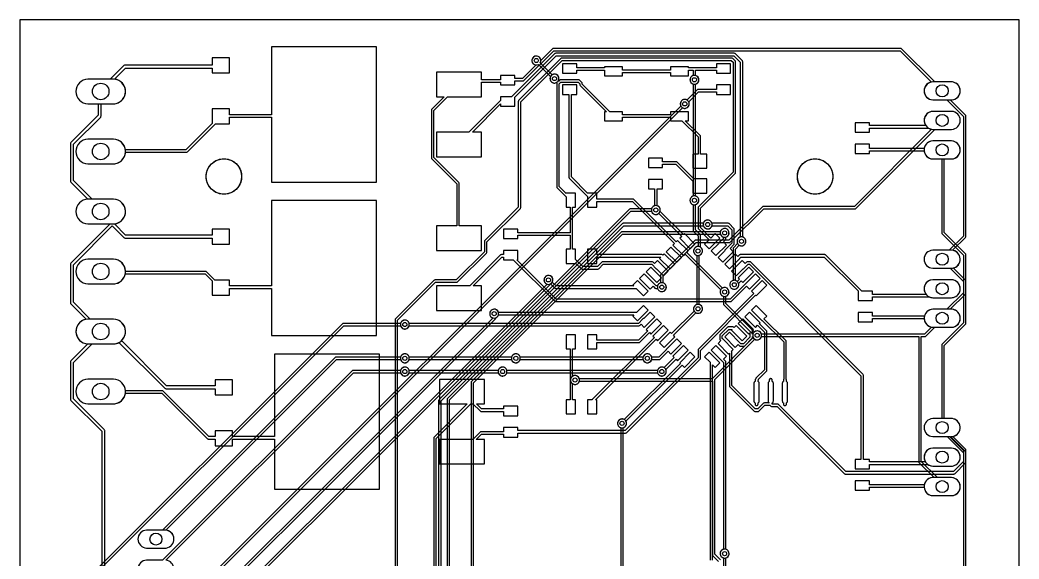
# Model space of a CAD drawing. Header units: millimetres. Extents: x 0 to 84.5, y 0 to 96.5.
# Drawn here: x 0 to 84.5, y 50.9 to 96.5 of the extents above; entities that cross this region are included whole.
import ezdxf

# ---------------------------------------------------------------- set-up
doc = ezdxf.new("R2010")
doc.units = ezdxf.units.MM

msp = doc.modelspace()

# ---------------------------------------------------------------- linework, layer by layer
at = {"layer": '16_copper'}
for points in [[(45.282, 91.167, 1), (45.134, 91.911), (45.086, 91.898, 0.046581), (45.022, 91.868), (44.007, 92.884, 0.96289), (43.362, 93.28), (43.337, 93.237, 0.737719), (43.863, 92.74), (44.879, 91.725), (44.868, 91.706), (44.849, 91.661), (44.836, 91.613), (44.83, 91.564), (44.83, 91.514), (44.836, 91.465), (44.849, 91.417), (44.868, 91.371), (44.893, 91.328), (44.923, 91.289), (44.958, 91.254), (44.998, 91.224), (45.041, 91.199), (45.086, 91.18), (45.134, 91.167), (45.183, 91.161), (45.233, 91.161)], [(8.015, 89.41, 0.91633), (7.923, 91.498), (5.737, 91.498, 0.957291), (5.737, 89.402), (7.923, 89.402)], [(57.12, 80.86, 0.789522), (57.148, 81.596), (57.148, 91.072, 0.962887), (56.972, 91.809), (56.924, 91.796, 0.737718), (56.944, 91.072), (56.944, 81.596), (56.924, 81.591), (56.878, 81.572), (56.835, 81.547), (56.796, 81.517), (56.761, 81.482), (56.731, 81.442), (56.706, 81.399), (56.687, 81.354), (56.674, 81.306), (56.668, 81.257), (56.668, 81.207), (56.674, 81.158), (56.687, 81.11), (56.706, 81.064), (56.731, 81.021), (56.761, 80.982), (56.796, 80.947), (56.835, 80.917), (56.878, 80.892), (56.924, 80.873), (56.972, 80.86), (57.021, 80.854), (57.071, 80.854)], [(12.374, 44.185, 0.734579), (12.601, 45.623), (56.044, 89.066, 0.96289), (56.44, 89.711), (56.397, 89.736, 0.737719), (55.9, 89.21), (12.383, 45.693, 0.027555), (12.299, 45.702), (10.701, 45.702, 0.95208), (10.701, 44.178), (12.299, 44.178)], [(54.365, 73.512, 0.789522), (54.392, 74.249), (54.392, 74.863), (57.19, 77.66), (60.005, 77.66, 0.198912), (60.077, 77.69), (62.905, 80.518), (70.619, 80.518, 0.198912), (70.69, 80.548), (77.381, 87.238), (78.799, 87.238, 0.95208), (78.799, 88.762), (77.201, 88.762, 0.893587), (77.105, 87.25), (70.577, 80.721), (62.863, 80.721, 0.198912), (62.791, 80.691), (59.963, 77.864), (57.148, 77.864, 0.198912), (57.076, 77.834), (54.219, 74.977, 0.198912), (54.189, 74.905), (54.189, 74.249), (54.169, 74.243), (54.123, 74.224), (54.08, 74.199), (54.041, 74.169), (54.006, 74.134), (53.975, 74.095), (53.951, 74.052), (53.932, 74.006), (53.919, 73.958), (53.912, 73.909), (53.912, 73.859), (53.919, 73.81), (53.932, 73.762), (53.951, 73.717), (53.975, 73.674), (54.006, 73.634), (54.041, 73.599), (54.08, 73.569), (54.123, 73.544), (54.169, 73.525), (54.217, 73.512), (54.266, 73.506), (54.315, 73.506)], [(8.015, 84.33, 0.91633), (7.923, 86.418), (5.737, 86.418, 0.957291), (5.737, 84.322), (7.923, 84.322)], [(78.874, 84.745, 0.906347), (78.799, 86.262), (77.201, 86.262, 0.95208), (77.201, 84.738), (78.799, 84.738)], [(8.015, 79.25, 0.91633), (7.923, 81.338), (5.737, 81.338, 0.957291), (5.737, 79.242), (7.923, 79.242)], [(60.488, 73.717, 0.789522), (60.515, 74.453), (60.515, 77.108), (60.84, 77.433, 0.96289), (61.236, 78.077), (61.194, 78.102, 0.737719), (60.696, 77.576), (60.342, 77.222, 0.198912), (60.312, 77.15), (60.312, 74.453), (60.292, 74.447), (60.246, 74.428), (60.203, 74.403), (60.164, 74.373), (60.129, 74.338), (60.098, 74.299), (60.074, 74.256), (60.055, 74.21), (60.042, 74.162), (60.035, 74.113), (60.035, 74.064), (60.042, 74.014), (60.055, 73.966), (60.074, 73.921), (60.098, 73.878), (60.129, 73.838), (60.164, 73.803), (60.203, 73.773), (60.246, 73.748), (60.292, 73.729), (60.34, 73.717), (60.389, 73.71), (60.438, 73.71)], [(57.426, 71.676, 0.789522), (57.454, 72.412), (57.454, 76.581, 0.962887), (57.278, 77.317), (57.23, 77.305, 0.737718), (57.251, 76.581), (57.251, 72.412), (57.23, 72.406), (57.184, 72.387), (57.142, 72.362), (57.102, 72.332), (57.067, 72.297), (57.037, 72.258), (57.012, 72.215), (56.993, 72.169), (56.98, 72.121), (56.974, 72.072), (56.974, 72.023), (56.98, 71.973), (56.993, 71.925), (57.012, 71.88), (57.037, 71.837), (57.067, 71.797), (57.102, 71.762), (57.142, 71.732), (57.184, 71.707), (57.23, 71.688), (57.278, 71.676), (57.327, 71.669), (57.377, 71.669)], [(8.015, 74.17, 0.91633), (7.923, 76.258), (5.737, 76.258, 0.957291), (5.737, 74.162), (7.923, 74.162)], [(8.265, 15.67, 0.91633), (8.173, 17.758), (6.164, 17.758), (4.286, 19.636), (4.286, 33.532), (44.77, 74.016, 0.307454), (44.8, 74.132), (44.82, 74.138, 1), (44.576, 74.855), (44.53, 74.836, 0.668181), (44.576, 74.138), (44.596, 74.132), (44.596, 74.13), (4.112, 33.646, 0.198912), (4.082, 33.574), (4.082, 19.594, 0.198912), (4.112, 19.522), (5.886, 17.748, 0.912115), (5.987, 15.662), (8.173, 15.662)], [(78.874, 72.995, 0.906347), (78.799, 74.512), (77.201, 74.512, 0.95208), (77.201, 72.988), (78.799, 72.988)], [(8.265, 10.59, 0.91633), (8.173, 12.678), (6.141, 12.678), (3.877, 14.941), (3.877, 34.859), (40.177, 71.159, 0.307454), (40.207, 71.275), (40.227, 71.28, 1), (39.984, 71.998), (39.938, 71.979, 0.668181), (39.984, 71.28), (40.004, 71.275), (40.004, 71.273), (3.704, 34.973, 0.198912), (3.674, 34.901), (3.674, 14.899, 0.198912), (3.704, 14.827), (5.867, 12.665, 0.903666), (5.987, 10.582), (8.173, 10.582)], [(8.265, 5.51, 0.91633), (8.173, 7.598), (6.221, 7.598), (3.469, 10.349), (3.469, 46.697), (27.391, 70.619), (32.19, 70.619, 0.962887), (32.926, 70.795), (32.913, 70.842, 0.737718), (32.19, 70.822), (27.349, 70.822, 0.198912), (27.278, 70.792), (3.296, 46.811, 0.198912), (3.266, 46.739), (3.266, 10.307, 0.198912), (3.296, 10.235), (5.938, 7.593, 0.935083), (5.987, 5.502), (8.173, 5.502)], [(8.015, 69.09, 0.91633), (7.923, 71.178), (5.737, 71.178, 0.957291), (5.737, 69.082), (7.923, 69.082)], [(12.374, 51.805, 0.884681), (12.336, 53.318), (26.779, 67.762), (32.19, 67.762, 0.962887), (32.926, 67.937), (32.913, 67.985, 0.737718), (32.19, 67.965), (26.737, 67.965, 0.198912), (26.665, 67.935), (12.052, 53.322), (10.701, 53.322, 0.95208), (10.701, 51.798), (12.299, 51.798)], [(42.016, 67.492, 0.282818), (42.307, 67.762), (52.702, 67.762, 0.962887), (53.438, 67.937), (53.425, 67.985, 0.737718), (52.702, 67.965), (42.307, 67.965), (42.301, 67.985), (42.282, 68.031), (42.258, 68.074), (42.228, 68.113), (42.192, 68.148), (42.153, 68.178), (42.11, 68.203), (42.064, 68.222), (42.016, 68.235), (41.967, 68.241), (41.918, 68.241), (41.869, 68.235), (41.821, 68.222), (41.775, 68.203), (41.732, 68.178), (41.693, 68.148), (41.658, 68.113), (41.627, 68.074), (41.603, 68.031), (41.584, 67.985), (41.571, 67.937), (41.564, 67.888), (41.564, 67.838), (41.571, 67.789), (41.584, 67.741), (41.603, 67.696), (41.627, 67.653), (41.658, 67.613), (41.693, 67.578), (41.732, 67.548), (41.775, 67.523), (41.821, 67.504), (41.869, 67.492), (41.918, 67.485), (41.967, 67.485)], [(12.374, 49.265, 0.878681), (12.346, 50.777), (28.208, 66.639), (32.19, 66.639, 0.962887), (32.926, 66.815), (32.913, 66.863, 0.737718), (32.19, 66.842), (28.166, 66.842, 0.198912), (28.094, 66.813), (12.063, 50.782), (10.701, 50.782, 0.95208), (10.701, 49.258), (12.299, 49.258)], [(40.894, 66.369, 0.282818), (41.184, 66.639), (53.926, 66.639, 0.962887), (54.662, 66.815), (54.649, 66.863, 0.737718), (53.926, 66.842), (41.184, 66.842), (41.179, 66.863), (41.16, 66.908), (41.135, 66.951), (41.105, 66.991), (41.07, 67.026), (41.031, 67.056), (40.988, 67.081), (40.942, 67.1), (40.894, 67.112), (40.845, 67.119), (40.795, 67.119), (40.746, 67.112), (40.698, 67.1), (40.652, 67.081), (40.609, 67.056), (40.57, 67.026), (40.535, 66.991), (40.505, 66.951), (40.48, 66.908), (40.461, 66.863), (40.448, 66.815), (40.442, 66.765), (40.442, 66.716), (40.448, 66.667), (40.461, 66.619), (40.48, 66.573), (40.505, 66.53), (40.535, 66.491), (40.57, 66.456), (40.609, 66.426), (40.652, 66.401), (40.698, 66.382), (40.746, 66.369), (40.795, 66.362), (40.845, 66.362)], [(8.015, 64.01, 0.91633), (7.923, 66.098), (5.737, 66.098, 0.957291), (5.737, 64.002), (7.923, 64.002)], [(78.874, 58.745, 0.906347), (78.799, 60.262), (77.201, 60.262, 0.95208), (77.201, 58.738), (78.799, 58.738)]]:
    msp.add_lwpolyline(points, format="xyb", close=True, dxfattribs=at)
for points in [[(80.007, 47.249), (80.007, 59.903, 0.198912), (79.977, 59.975), (78.714, 61.238, 0.958575), (78.874, 62.755), (78.799, 62.762), (78.17, 62.762), (78.17, 68.944), (79.977, 70.751, 0.198912), (80.007, 70.823), (80.007, 74.394, 0.198912), (79.977, 74.466), (78.936, 75.508, 0.822914), (78.882, 77.003), (79.977, 78.098, 0.198912), (80.007, 78.17), (80.007, 88.375, 0.198912), (79.977, 88.447), (78.686, 89.738, 0.976272), (78.874, 91.255), (78.799, 91.262), (77.201, 91.262, 0.95208), (77.201, 89.738), (78.399, 89.738), (79.804, 88.333), (79.804, 78.212), (78.603, 77.012), (77.201, 77.012, 0.95208), (77.201, 75.488), (78.668, 75.488), (79.804, 74.352), (79.804, 70.865), (77.996, 69.058, 0.198912), (77.967, 68.986), (77.967, 62.762), (77.201, 62.762, 0.95208), (77.201, 61.238), (78.427, 61.238), (79.804, 59.861), (79.804, 47.291)], [(35.615, 37.511), (35.615, 64.249), (51.679, 80.314), (53.416, 80.314, 0.962887), (54.152, 80.489), (54.139, 80.537, 0.737718), (53.416, 80.517), (51.637, 80.517, 0.198912), (51.565, 80.487), (35.442, 64.363, 0.198912), (35.412, 64.291), (35.412, 37.511)], [(36.329, 35.411), (36.329, 64.351), (51.067, 79.089), (57.804, 79.089, 0.962887), (58.54, 79.265), (58.527, 79.313, 0.737718), (57.804, 79.292), (51.025, 79.292, 0.198912), (50.953, 79.263), (36.156, 64.465, 0.198912), (36.126, 64.394), (36.126, 35.453)], [(38.37, 35.98), (38.37, 65.78), (50.965, 78.375), (59.233, 78.375, 0.962887), (59.969, 78.55), (59.956, 78.598, 0.737718), (59.233, 78.578), (50.923, 78.578, 0.198912), (50.851, 78.548), (38.197, 65.894, 0.198912), (38.167, 65.822), (38.167, 35.98)], [(59.261, 50.791), (58.78, 51.271), (58.78, 66.026, 0.123433), (58.768, 66.074), (62.167, 69.473, 0.486842), (62.717, 69.701), (76.028, 69.701), (76.028, 59.087, 0.198912), (76.057, 59.015), (77.311, 57.762, 0.974179), (77.126, 56.245), (77.201, 56.238), (78.799, 56.238, 0.95208), (78.799, 57.762), (77.598, 57.762), (76.231, 59.129), (76.231, 69.701), (76.538, 69.701, 0.198912), (76.609, 69.73), (77.367, 70.488), (78.799, 70.488, 0.95208), (78.799, 72.012), (77.201, 72.012, 0.886688), (77.093, 70.502), (76.495, 69.904), (62.717, 69.904, 0.548389), (62.106, 70.09), (59.699, 72.498), (59.699, 73.112, 0.962887), (59.523, 73.848), (59.475, 73.835, 0.737718), (59.496, 73.112), (59.496, 72.456, 0.198912), (59.525, 72.384), (61.992, 69.917, 0.208454), (62.023, 69.616), (58.535, 66.128), (47.307, 66.128, 0.962887), (46.571, 65.952), (46.584, 65.905, 0.737718), (47.307, 65.925), (58.577, 65.925), (58.577, 65.925), (58.577, 51.229, 0.198912), (58.607, 51.157), (59.087, 50.677)], [(51.025, 48.882), (51.025, 61.988, 0.962887), (50.849, 62.724), (50.801, 62.711, 0.737718), (50.821, 61.988), (50.821, 48.924)], [(59.699, 45.31), (59.699, 50.967, 0.962887), (59.523, 51.703), (59.475, 51.69, 0.737718), (59.496, 50.967), (59.496, 45.352)]]:
    msp.add_lwpolyline(points, format="xyb", dxfattribs=at)
at = {"layer": '1_copper'}
for points in [[(30.155, 94.215), (21.265, 94.215), (21.265, 88.477), (17.735, 88.477), (17.735, 88.985), (16.265, 88.985), (16.265, 87.742), (14.041, 85.517), (8.916, 85.517, 0.361079), (7.923, 86.418), (5.737, 86.418, 0.957291), (5.737, 84.322), (7.923, 84.322, 0.386127), (8.925, 85.314), (14.083, 85.314, 0.198912), (14.155, 85.344), (16.526, 87.715), (17.735, 87.715), (17.735, 88.274), (21.265, 88.274), (21.265, 82.785), (30.155, 82.785)], [(74.454, 93.886), (77.093, 91.248, 0.886314), (77.201, 89.738), (78.799, 89.738, 0.95208), (78.799, 91.262), (77.366, 91.262), (74.568, 94.06, 0.198912), (74.496, 94.09), (45.106, 94.09, 0.198912), (45.034, 94.06), (44.056, 93.081, 0.953025), (43.299, 93.094), (43.299, 93.045, 0.386312), (43.666, 92.691), (42.513, 91.538), (41.85, 91.538), (41.85, 91.8), (40.65, 91.8), (40.65, 91.436), (39.045, 91.436), (39.045, 92.081), (35.235, 92.081), (35.235, 89.999), (35.87, 89.999), (34.829, 88.957, 0.198912), (34.8, 88.886), (34.8, 84.804, 0.198912), (34.829, 84.732), (36.943, 82.618), (36.943, 79.081), (35.235, 79.081), (35.235, 76.999), (39.045, 76.999), (39.045, 79.081), (37.146, 79.081), (37.146, 82.66, 0.198912), (37.116, 82.732), (35.003, 84.846), (35.003, 88.843), (36.158, 89.999), (39.045, 89.999), (39.045, 91.233), (40.65, 91.233), (40.65, 91), (41.85, 91), (41.85, 91.335), (42.555, 91.335, 0.198912), (42.627, 91.365), (45.148, 93.886)], [(61.1, 77.39, 0.789522), (61.128, 78.126), (61.128, 92.968, 0.198912), (61.098, 93.039), (60.485, 93.652, 0.198912), (60.414, 93.681), (45.31, 93.681, 0.198912), (45.238, 93.652), (41.587, 90), (40.65, 90), (40.65, 89.675, 0.01291), (40.646, 89.672), (37.976, 87.001), (35.235, 87.001), (35.235, 84.919), (39.045, 84.919), (39.045, 87.001), (38.263, 87.001), (40.65, 89.388), (40.65, 89.2), (41.85, 89.2), (41.85, 89.976), (45.352, 93.478), (60.372, 93.478), (60.924, 92.925), (60.924, 78.126), (60.904, 78.121), (60.858, 78.102), (60.815, 78.077), (60.776, 78.047), (60.741, 78.012), (60.711, 77.973), (60.686, 77.93), (60.667, 77.884), (60.654, 77.836), (60.648, 77.787), (60.648, 77.737), (60.654, 77.688), (60.667, 77.64), (60.686, 77.594), (60.711, 77.552), (60.741, 77.512), (60.776, 77.477), (60.815, 77.447), (60.858, 77.422), (60.904, 77.403), (60.952, 77.39), (61.001, 77.384), (61.051, 77.384)], [(56.556, 92.536), (55.032, 92.536), (55.032, 92.253), (50.968, 92.253), (50.968, 92.536), (49.444, 92.536), (49.444, 92.457), (47.1, 92.457), (47.1, 92.8), (45.9, 92.8), (45.9, 92), (47.1, 92), (47.1, 92.254), (49.444, 92.254), (49.444, 91.774), (50.968, 91.774), (50.968, 92.05), (55.032, 92.05), (55.032, 91.774), (56.556, 91.774), (56.556, 92.254), (56.944, 92.254), (56.944, 91.801, 0.962887), (57.12, 91.065), (57.168, 91.078, 0.737718), (57.148, 91.801), (57.148, 92.254), (58.9, 92.254), (58.9, 92), (60.1, 92), (60.1, 92.8), (58.9, 92.8), (58.9, 92.457), (56.556, 92.457)], [(47, 80.65), (47, 81.85), (46.2, 81.85), (46.2, 81.812), (45.616, 82.396), (45.616, 91.089), (45.76, 91.233), (47.207, 91.233), (47.352, 91.089, 0.342137), (47.381, 90.957), (49.612, 88.726), (49.444, 88.726), (49.444, 87.964), (50.968, 87.964), (50.968, 88.274), (55.032, 88.274), (55.032, 87.964), (55.987, 87.964), (57.353, 86.598), (57.353, 85.15), (56.9, 85.15), (56.9, 83.95), (58.1, 83.95), (58.1, 85.15), (57.556, 85.15), (57.556, 86.64, 0.198912), (57.526, 86.712), (56.274, 87.964), (56.556, 87.964), (56.556, 88.726), (55.032, 88.726), (55.032, 88.477), (50.968, 88.477), (50.968, 88.726), (49.9, 88.726), (47.555, 91.071), (47.555, 91.131, 0.198912), (47.525, 91.202), (47.321, 91.407, 0.198912), (47.249, 91.436), (45.718, 91.436, 0.198912), (45.647, 91.407), (45.565, 91.325), (45.538, 91.353), (45.548, 91.371, 1), (44.868, 91.706), (44.849, 91.661, 0.668177), (45.376, 91.199), (45.394, 91.209), (45.425, 91.178, 0.123115), (45.413, 91.131), (45.413, 82.354, 0.198912), (45.442, 82.283), (46.2, 81.525), (46.2, 80.65), (46.535, 80.65), (46.535, 78.476), (42.1, 78.476), (42.1, 78.8), (40.9, 78.8), (40.9, 78), (42.1, 78), (42.1, 78.273), (46.535, 78.273), (46.535, 77.1), (46.2, 77.1), (46.2, 75.9), (47, 75.9), (47, 75.929), (47.483, 75.445, 0.198912), (47.555, 75.415), (48.882, 75.415, 0.198912), (48.954, 75.445), (49.332, 75.824), (53.432, 75.824), (53.811, 75.445, 0.174884), (53.873, 75.416), (54.433, 74.856), (54.828, 75.251), (53.93, 76.149), (53.662, 75.881), (53.546, 75.997, 0.198912), (53.474, 76.027), (49.29, 76.027, 0.198912), (49.218, 75.997), (48.84, 75.619), (47.597, 75.619), (47, 76.216), (47, 77.1), (46.738, 77.1), (46.738, 80.65)], [(59.671, 73.104, 1), (59.523, 73.848), (59.475, 73.835, 0.046581), (59.411, 73.805), (56.397, 76.82), (56.525, 76.948), (55.627, 77.846), (55.499, 77.718), (51.913, 81.304, 0.198912), (51.841, 81.333), (48.8, 81.333), (48.8, 81.85), (48, 81.85), (48, 81.849), (46.636, 83.213), (46.636, 90.2), (47.1, 90.2), (47.1, 91), (45.9, 91), (45.9, 90.2), (46.433, 90.2), (46.433, 83.171, 0.198912), (46.463, 83.099), (48, 81.562), (48, 80.65), (48.8, 80.65), (48.8, 81.13), (51.799, 81.13), (55.355, 77.574), (55.232, 77.451), (56.13, 76.553), (56.253, 76.676), (59.268, 73.662), (59.257, 73.644), (59.238, 73.598), (59.225, 73.55), (59.219, 73.501), (59.219, 73.451), (59.225, 73.402), (59.238, 73.354), (59.257, 73.308), (59.282, 73.265), (59.312, 73.226), (59.347, 73.191), (59.387, 73.161), (59.43, 73.136), (59.475, 73.117), (59.523, 73.104), (59.572, 73.098), (59.622, 73.098)], [(56.303, 89.024, 0.510448), (56.559, 89.582), (57.394, 90.417), (58.9, 90.417), (58.9, 90.2), (60.1, 90.2), (60.1, 91), (58.9, 91), (58.9, 90.62), (57.352, 90.62, 0.198912), (57.28, 90.59), (56.415, 89.725), (56.397, 89.736), (56.351, 89.755), (56.303, 89.768), (56.254, 89.774), (56.205, 89.774), (56.156, 89.768), (56.108, 89.755), (56.062, 89.736), (56.019, 89.711), (55.98, 89.681), (55.945, 89.646), (55.914, 89.606), (55.89, 89.563), (55.871, 89.518), (55.858, 89.47), (55.851, 89.421), (55.851, 89.371), (55.858, 89.322), (55.871, 89.274), (55.89, 89.228), (55.914, 89.185), (55.945, 89.146), (55.98, 89.111), (56.019, 89.081), (56.062, 89.056), (56.108, 89.037), (56.156, 89.024), (56.205, 89.018), (56.254, 89.018)], [(71.85, 87.355), (76.831, 87.355, 0.129106), (77.201, 87.238), (78.799, 87.238, 0.95208), (78.799, 88.762), (77.201, 88.762, 0.59248), (76.617, 87.558), (71.85, 87.558), (71.85, 87.8), (70.65, 87.8), (70.65, 87), (71.85, 87)], [(78.874, 70.495, 0.975796), (78.687, 72.012), (79.977, 73.302, 0.198912), (80.007, 73.374), (80.007, 76.64, 0.198912), (79.977, 76.711), (78.17, 78.519), (78.17, 84.738), (78.799, 84.738, 0.95208), (78.799, 86.262), (77.201, 86.262, 0.354963), (76.485, 85.62), (71.85, 85.62), (71.85, 86), (70.65, 86), (70.65, 85.2), (71.85, 85.2), (71.85, 85.416), (76.481, 85.416, 0.368333), (77.201, 84.738), (77.967, 84.738), (77.967, 78.476, 0.198912), (77.996, 78.405), (79.804, 76.597), (79.804, 73.416), (78.4, 72.012), (77.201, 72.012, 0.330661), (76.498, 71.435), (72.1, 71.435), (72.1, 71.75), (70.9, 71.75), (70.9, 70.95), (72.1, 70.95), (72.1, 71.231), (76.476, 71.231, 0.39283), (77.201, 70.488), (78.799, 70.488)], [(58.1, 83.05), (57.004, 83.05), (55.587, 84.467, 0.198912), (55.515, 84.497), (54.35, 84.497), (54.35, 84.8), (53.15, 84.8), (53.15, 84), (54.35, 84), (54.35, 84.294), (55.473, 84.294), (56.9, 82.867), (56.9, 81.85), (58.1, 81.85)], [(57.091, 77.514), (56.193, 78.412), (56.111, 78.33), (54.141, 80.3, 0.424985), (53.882, 80.78), (53.882, 82.2), (54.35, 82.2), (54.35, 83), (53.15, 83), (53.15, 82.2), (53.679, 82.2), (53.679, 80.78, 0.962887), (53.854, 80.044), (53.902, 80.057, 0.095374), (54.027, 80.128), (55.968, 78.186), (55.798, 78.017), (56.696, 77.119)], [(30.155, 81.215), (21.265, 81.215), (21.265, 73.986), (17.735, 73.986), (17.735, 74.485), (16.483, 74.485), (15.788, 75.181, 0.198912), (15.716, 75.21), (8.925, 75.21, 0.40138), (7.923, 76.258), (5.737, 76.258, 0.957291), (5.737, 74.162), (7.923, 74.162, 0.345996), (8.906, 75.007), (15.674, 75.007), (16.265, 74.416), (16.265, 73.215), (17.735, 73.215), (17.735, 73.783), (21.265, 73.783), (21.265, 69.785), (30.155, 69.785)], [(57.426, 76.574, 0.668179), (57.563, 77.261), (57.526, 77.282, 0.199025), (57.556, 77.354), (57.556, 78.272, 0.198912), (57.526, 78.344), (57.148, 78.723), (57.148, 80.867, 0.962887), (56.972, 81.604), (56.924, 81.591, 0.737718), (56.944, 80.867), (56.944, 78.681, 0.198912), (56.974, 78.609), (57.353, 78.23), (57.353, 77.396), (57.28, 77.324, 0.023831), (57.274, 77.316), (57.23, 77.305), (57.184, 77.286), (57.142, 77.261), (57.102, 77.231), (57.067, 77.196), (57.037, 77.156), (57.012, 77.113), (56.993, 77.068), (56.98, 77.02), (56.974, 76.97), (56.974, 76.921), (56.98, 76.872), (56.993, 76.824), (57.012, 76.778), (57.037, 76.735), (57.067, 76.696), (57.102, 76.661), (57.142, 76.631), (57.184, 76.606), (57.23, 76.587), (57.278, 76.574), (57.327, 76.568), (57.377, 76.568)], [(60.333, 76.885), (60.058, 77.161), (60.383, 77.486, 0.198912), (60.413, 77.558), (60.413, 78.783, 0.198912), (60.383, 78.854), (59.975, 79.263, 0.198912), (59.903, 79.292), (58.533, 79.292, 0.962887), (57.797, 79.117), (57.81, 79.069, 0.737718), (58.533, 79.089), (59.861, 79.089), (60.21, 78.741), (60.21, 77.6), (59.627, 77.018, 0.213936), (59.598, 76.94), (59.04, 76.382), (59.435, 75.987)], [(59.768, 77.451), (59.497, 77.722), (59.669, 77.894, 0.198912), (59.699, 77.966), (59.699, 78.112, 0.962887), (59.523, 78.848), (59.475, 78.835, 0.737718), (59.496, 78.112), (59.496, 78.008), (59.117, 77.63, 0.19092), (59.088, 77.561), (58.475, 76.948), (58.87, 76.553)], [(39.045, 74.001), (38.326, 74.001), (40.76, 76.436), (40.9, 76.436), (40.9, 76.2), (41.728, 76.2), (45.238, 72.69, 0.198912), (45.31, 72.66), (60.107, 72.66, 0.198912), (60.179, 72.69), (61.456, 73.967), (61.698, 73.725), (62.596, 74.623), (62.201, 75.018), (61.303, 74.12), (61.312, 74.11), (60.065, 72.863), (45.352, 72.863), (42.016, 76.2), (42.1, 76.2), (42.1, 77), (40.9, 77), (40.9, 76.639), (40.718, 76.639, 0.198912), (40.646, 76.609), (38.038, 74.001), (35.235, 74.001), (35.235, 71.919), (39.045, 71.919)], [(55.394, 75.817), (54.496, 76.715), (54.377, 76.595, 0.249849), (54.291, 76.639), (48.8, 76.639), (48.8, 77.1), (48, 77.1), (48, 75.9), (48.8, 75.9), (48.8, 76.436), (54.217, 76.436), (54.101, 76.32), (54.999, 75.422)], [(78.874, 75.495, 0.906347), (78.799, 77.012), (77.201, 77.012, 0.95208), (77.201, 75.488), (78.799, 75.488)], [(72.1, 73.068), (76.897, 73.068, 0.104054), (77.201, 72.988), (78.799, 72.988, 0.95208), (78.799, 74.512), (77.201, 74.512, 0.613342), (76.645, 73.271), (72.1, 73.271), (72.1, 73.55), (71.199, 73.55), (68.139, 76.609, 0.198912), (68.067, 76.639), (60.924, 76.639, 0.198912), (60.852, 76.609), (60.731, 76.488), (60.504, 76.715), (59.606, 75.817), (60.001, 75.422), (60.899, 76.32), (60.874, 76.344), (60.966, 76.436), (68.025, 76.436), (70.911, 73.55), (70.9, 73.55), (70.9, 72.75), (72.1, 72.75)], [(71.85, 58.883), (76.789, 58.883, 0.145976), (77.201, 58.738), (78.799, 58.738, 0.95208), (78.799, 60.262), (77.201, 60.262, 0.577626), (76.598, 59.087), (71.85, 59.087), (71.85, 59.3), (71.333, 59.3), (71.333, 66.435, 0.198912), (71.303, 66.506), (61.812, 75.997, 0.198912), (61.74, 76.027), (61.536, 76.027, 0.198912), (61.464, 75.997), (61.343, 75.876), (61.07, 76.149), (60.172, 75.251), (60.567, 74.856), (61.126, 75.415, 0.203344), (61.2, 75.445), (61.578, 75.824), (61.698, 75.824), (71.129, 66.392), (71.129, 59.3), (70.65, 59.3), (70.65, 58.5), (71.85, 58.5)], [(60.488, 73.717, 0.447489), (60.774, 74.203), (60.997, 74.426), (61.132, 74.29), (62.03, 75.188), (61.635, 75.583), (60.737, 74.685), (60.853, 74.569), (60.66, 74.376), (60.624, 74.403), (60.581, 74.428), (60.535, 74.447), (60.488, 74.46), (60.438, 74.467), (60.389, 74.467), (60.34, 74.46), (60.292, 74.447), (60.246, 74.428), (60.203, 74.403), (60.164, 74.373), (60.129, 74.338), (60.098, 74.299), (60.074, 74.256), (60.055, 74.21), (60.042, 74.162), (60.035, 74.113), (60.035, 74.064), (60.042, 74.014), (60.055, 73.966), (60.074, 73.921), (60.098, 73.878), (60.129, 73.838), (60.164, 73.803), (60.203, 73.773), (60.246, 73.748), (60.292, 73.729), (60.34, 73.717), (60.389, 73.71), (60.438, 73.71)], [(39.295, 61.001), (38.592, 61.001), (39.025, 61.435), (40.9, 61.435), (40.9, 61.2), (42.1, 61.2), (42.1, 61.537), (51.229, 61.537, 0.198912), (51.301, 61.566), (57.526, 67.791, 0.198912), (57.556, 67.863), (57.556, 68.536), (62.221, 73.201), (62.264, 73.159), (63.162, 74.057), (62.767, 74.452), (61.869, 73.554), (62.078, 73.345), (57.382, 68.649, 0.198912), (57.353, 68.578), (57.353, 67.905), (51.187, 61.74), (42.1, 61.74), (42.1, 62), (40.9, 62), (40.9, 61.638), (38.983, 61.638, 0.198912), (38.911, 61.608), (38.305, 61.001), (35.485, 61.001), (35.485, 58.919), (39.295, 58.919)], [(53.131, 73.554), (52.233, 74.452), (51.838, 74.057), (51.909, 73.986), (45.352, 73.986), (45.027, 74.311, 0.96289), (44.383, 74.707), (44.358, 74.664, 0.737719), (44.884, 74.167), (45.238, 73.812, 0.198912), (45.31, 73.783), (52.112, 73.783), (52.736, 73.159)], [(54.365, 73.512, 1), (54.217, 74.256), (54.169, 74.243, 0.247787), (53.926, 73.986), (53.822, 73.986), (53.693, 74.115), (53.697, 74.12), (52.799, 75.018), (52.404, 74.623), (53.302, 73.725), (53.549, 73.972), (53.709, 73.812, 0.198912), (53.78, 73.783), (53.926, 73.783), (53.932, 73.762), (53.951, 73.717), (53.975, 73.674), (54.006, 73.634), (54.041, 73.599), (54.08, 73.569), (54.123, 73.544), (54.169, 73.525), (54.217, 73.512), (54.266, 73.506), (54.315, 73.506)], [(53.131, 71.946), (52.736, 72.341), (52.136, 71.741), (40.47, 71.741, 0.962887), (39.734, 71.565), (39.747, 71.517, 0.737718), (40.47, 71.538), (51.933, 71.538), (51.838, 71.443), (52.233, 71.048)], [(55.394, 69.683), (55.263, 69.814), (57.166, 71.718, 0.96289), (57.563, 72.362), (57.52, 72.387, 0.737719), (57.023, 71.862), (55.119, 69.958), (54.999, 70.078), (54.101, 69.18), (54.496, 68.785)], [(64.598, 66.092), (64.587, 66.076), (64.578, 66.053), (64.573, 66.029), (64.573, 65.913), (64.553, 65.899), (64.528, 65.874), (64.508, 65.845), (64.491, 65.814), (64.481, 65.78), (64.475, 65.745), (64.475, 64.255), (64.481, 64.22), (64.491, 64.186), (64.508, 64.155), (64.528, 64.126), (64.553, 64.101), (64.573, 64.087), (64.573, 63.971), (64.578, 63.947), (64.587, 63.924), (64.601, 63.903), (64.619, 63.885), (64.64, 63.871), (64.663, 63.862), (64.687, 63.857), (64.713, 63.857), (64.737, 63.862), (64.76, 63.871), (64.781, 63.885), (64.799, 63.903), (64.813, 63.924), (64.822, 63.947), (64.827, 63.971), (64.827, 64.087), (64.847, 64.101), (64.872, 64.126), (64.892, 64.155), (64.909, 64.186), (64.919, 64.22), (64.925, 64.255), (64.925, 65.745), (64.919, 65.78), (64.909, 65.814), (64.892, 65.845), (64.872, 65.874), (64.847, 65.899), (64.827, 65.913), (64.827, 66.029), (64.822, 66.053), (64.813, 66.076, 0.108822), (64.801, 66.128), (64.801, 69.292, 0.198912), (64.772, 69.364), (62.927, 71.208), (63.162, 71.443), (62.264, 72.341), (61.869, 71.946), (62.767, 71.048), (62.783, 71.065), (64.598, 69.25), (64.598, 66.128)], [(32.628, 70.349, 0.282818), (32.918, 70.619), (52.352, 70.619, 0.198912), (52.423, 70.649), (52.528, 70.753), (52.799, 70.482), (53.697, 71.38), (53.302, 71.775), (52.756, 71.23, 0.190253), (52.688, 71.201), (52.31, 70.822), (32.918, 70.822), (32.913, 70.842), (32.894, 70.888), (32.869, 70.931), (32.839, 70.971), (32.804, 71.006), (32.765, 71.036), (32.722, 71.061), (32.676, 71.08), (32.628, 71.092), (32.579, 71.099), (32.529, 71.099), (32.48, 71.092), (32.432, 71.08), (32.386, 71.061), (32.343, 71.036), (32.304, 71.006), (32.269, 70.971), (32.239, 70.931), (32.214, 70.888), (32.195, 70.842), (32.182, 70.795), (32.176, 70.745), (32.176, 70.696), (32.182, 70.647), (32.195, 70.599), (32.214, 70.553), (32.239, 70.51), (32.269, 70.471), (32.304, 70.436), (32.343, 70.406), (32.386, 70.381), (32.432, 70.362), (32.48, 70.349), (32.529, 70.342), (32.579, 70.342)], [(48.8, 69.19), (52.352, 69.19, 0.198912), (52.423, 69.22), (53.242, 70.039), (53.365, 69.917), (54.263, 70.815), (53.868, 71.21), (52.97, 70.312), (53.099, 70.183), (52.31, 69.394), (48.8, 69.394), (48.8, 69.85), (48, 69.85), (48, 68.65), (48.8, 68.65)], [(61.188, 69.087), (60.966, 69.087), (60.886, 69.167), (60.899, 69.18), (60.001, 70.078), (59.606, 69.683), (60.504, 68.785), (60.742, 69.024), (60.852, 68.914, 0.198912), (60.924, 68.884), (61.23, 68.884, 0.198912), (61.302, 68.914), (61.914, 69.526, 0.198912), (61.944, 69.598), (61.944, 69.701), (61.988, 69.701, 0.962887), (62.724, 69.876), (62.711, 69.924, 0.737718), (61.988, 69.904), (61.944, 69.904), (61.944, 70.108, 0.226584), (61.907, 70.188), (62.03, 70.312), (61.132, 71.21), (60.737, 70.815), (61.635, 69.917), (61.741, 70.022), (61.741, 69.64)], [(62.337, 63.862), (62.36, 63.871), (62.381, 63.885), (62.399, 63.903), (62.413, 63.924), (62.422, 63.947), (62.427, 63.971), (62.427, 64.087), (62.447, 64.101), (62.472, 64.126), (62.492, 64.155), (62.509, 64.186), (62.519, 64.22), (62.525, 64.255), (62.525, 65.745), (62.519, 65.78), (62.509, 65.814), (62.492, 65.845), (62.472, 65.874), (62.447, 65.899), (62.444, 65.901), (62.452, 66.084), (63.139, 66.771, 0.198912), (63.169, 66.843), (63.169, 70.108, 0.198912), (63.139, 70.18), (62.519, 70.8), (62.596, 70.877), (61.698, 71.775), (61.303, 71.38), (62.201, 70.482), (62.375, 70.656), (62.965, 70.066), (62.965, 66.885), (62.281, 66.2, 0.198574), (62.24, 66.129), (62.219, 66.115), (62.201, 66.097), (62.187, 66.076), (62.178, 66.053), (62.173, 66.029), (62.173, 65.913), (62.153, 65.899), (62.128, 65.874), (62.108, 65.845), (62.091, 65.814), (62.081, 65.78), (62.075, 65.745), (62.075, 64.255), (62.081, 64.22), (62.091, 64.186), (62.108, 64.155), (62.128, 64.126), (62.153, 64.101), (62.173, 64.087), (62.173, 63.971), (62.178, 63.947), (62.187, 63.924), (62.201, 63.903), (62.219, 63.885), (62.24, 63.871), (62.263, 63.862), (62.287, 63.857), (62.313, 63.857)], [(48.8, 64.35), (48.676, 64.35), (53.804, 69.478), (53.93, 69.351), (54.828, 70.249), (54.433, 70.644), (53.535, 69.746), (53.66, 69.621), (48.402, 64.363, 0.042201), (48.391, 64.35), (48, 64.35), (48, 63.15), (48.8, 63.15)], [(78.993, 58.068, 0.182645), (79.059, 58.097), (79.977, 59.015, 0.198912), (80.007, 59.087), (80.007, 60.107, 0.198912), (79.977, 60.179), (78.905, 61.251, 0.887734), (78.799, 62.762), (77.201, 62.762, 0.95208), (77.201, 61.238), (78.631, 61.238), (79.804, 60.065), (79.804, 59.129), (78.945, 58.27), (69.844, 58.27), (64.159, 63.955, 0.198912), (64.087, 63.985), (63.627, 63.985), (63.627, 63.985), (63.627, 64.087), (63.647, 64.101), (63.672, 64.126), (63.692, 64.155), (63.709, 64.186), (63.719, 64.22), (63.725, 64.255), (63.725, 65.745), (63.719, 65.78), (63.709, 65.814), (63.692, 65.845), (63.672, 65.874), (63.647, 65.899), (63.627, 65.913), (63.627, 66.029), (63.622, 66.053), (63.613, 66.076), (63.599, 66.097), (63.581, 66.115), (63.56, 66.129), (63.537, 66.138), (63.513, 66.143), (63.487, 66.143), (63.463, 66.138), (63.44, 66.129), (63.419, 66.115), (63.401, 66.097), (63.387, 66.076), (63.378, 66.053), (63.373, 66.029), (63.373, 65.913), (63.353, 65.899), (63.328, 65.874), (63.308, 65.845), (63.291, 65.814), (63.281, 65.78), (63.275, 65.745), (63.275, 64.255), (63.281, 64.22), (63.291, 64.186), (63.308, 64.155), (63.328, 64.126), (63.353, 64.101), (63.373, 64.087), (62.965, 64.087, 0.198912), (62.893, 64.057), (62.413, 63.577), (62.191, 63.577), (60.209, 65.558), (60.209, 68.374, 0.226584), (60.172, 68.453), (60.333, 68.615), (59.435, 69.513), (59.427, 69.504), (59.393, 69.538), (59.393, 69.76), (59.945, 70.313), (60.236, 70.313), (60.172, 70.249), (61.07, 69.351), (61.465, 69.746), (60.567, 70.644), (60.396, 70.474, 0.245132), (60.312, 70.516), (59.903, 70.516, 0.198912), (59.832, 70.486), (59.219, 69.874, 0.198912), (59.189, 69.802), (59.189, 69.496, 0.198912), (59.219, 69.424), (59.283, 69.36), (59.04, 69.118), (59.938, 68.22), (60.006, 68.287), (60.006, 65.516, 0.198912), (60.036, 65.444), (62.077, 63.403, 0.198912), (62.148, 63.373), (62.455, 63.373, 0.198912), (62.526, 63.403), (63.007, 63.884), (63.373, 63.884), (63.422, 63.883), (63.44, 63.871), (63.463, 63.862, 0.360894), (63.577, 63.782), (64.045, 63.782), (69.73, 58.097, 0.198912), (69.802, 58.067), (78.987, 58.067)], [(46.2, 64.35), (46.2, 63.15), (47, 63.15), (47, 64.35), (46.738, 64.35), (46.738, 65.708, 0.990883), (47.154, 66.341), (47.111, 66.366, 0.263047), (46.738, 66.345), (46.738, 68.65), (47, 68.65), (47, 69.85), (46.2, 69.85), (46.2, 68.65), (46.535, 68.65), (46.535, 64.35)], [(53.14, 67.492, 0.282818), (53.43, 67.762), (54.087, 67.762, 0.198912), (54.158, 67.791), (54.824, 68.457), (55.062, 68.22), (55.96, 69.118), (55.565, 69.513), (54.667, 68.615), (54.68, 68.601), (54.044, 67.965), (53.43, 67.965), (53.425, 67.985), (53.406, 68.031), (53.381, 68.074), (53.351, 68.113), (53.316, 68.148), (53.277, 68.178), (53.234, 68.203), (53.188, 68.222), (53.14, 68.235), (53.091, 68.241), (53.041, 68.241), (52.992, 68.235), (52.944, 68.222), (52.898, 68.203), (52.855, 68.178), (52.816, 68.148), (52.781, 68.113), (52.751, 68.074), (52.726, 68.031), (52.707, 67.985), (52.694, 67.937), (52.688, 67.888), (52.688, 67.838), (52.694, 67.789), (52.707, 67.741), (52.726, 67.696), (52.751, 67.653), (52.781, 67.613), (52.816, 67.578), (52.855, 67.548), (52.898, 67.523), (52.944, 67.504), (52.992, 67.492), (53.041, 67.485), (53.091, 67.485)], [(54.365, 66.369, 0.510448), (54.62, 66.926), (55.487, 67.794), (55.627, 67.654), (56.525, 68.552), (56.13, 68.947), (55.232, 68.049), (55.344, 67.938), (54.476, 67.07), (54.458, 67.081), (54.412, 67.1), (54.365, 67.112), (54.315, 67.119), (54.266, 67.119), (54.217, 67.112), (54.169, 67.1), (54.123, 67.081), (54.08, 67.056), (54.041, 67.026), (54.006, 66.991), (53.975, 66.951), (53.951, 66.908), (53.932, 66.863), (53.919, 66.815), (53.912, 66.765), (53.912, 66.716), (53.919, 66.667), (53.932, 66.619), (53.951, 66.573), (53.975, 66.53), (54.006, 66.491), (54.041, 66.456), (54.08, 66.426), (54.123, 66.401), (54.169, 66.382), (54.217, 66.369), (54.266, 66.362), (54.315, 66.362)], [(59.671, 50.959, 0.789522), (59.699, 51.695), (59.699, 67.557, 0.198912), (59.669, 67.629), (59.508, 67.79), (59.768, 68.049), (58.87, 68.947), (58.475, 68.552), (59.093, 67.933, 0.116431), (59.117, 67.893), (59.496, 67.515), (59.496, 51.695), (59.475, 51.69), (59.43, 51.671), (59.387, 51.646), (59.347, 51.616), (59.312, 51.581), (59.282, 51.542), (59.257, 51.499), (59.238, 51.453), (59.225, 51.405), (59.219, 51.356), (59.219, 51.306), (59.225, 51.257), (59.238, 51.209), (59.257, 51.164), (59.282, 51.121), (59.312, 51.081), (59.347, 51.046), (59.387, 51.016), (59.43, 50.991), (59.475, 50.972), (59.523, 50.959), (59.572, 50.953), (59.622, 50.953)], [(30.405, 68.215), (21.515, 68.215), (21.515, 61.23), (17.985, 61.23), (17.985, 61.735), (16.515, 61.735), (16.515, 61.23), (15.962, 61.23), (12.114, 65.078, 0.198912), (12.042, 65.107), (8.924, 65.107, 0.385659), (7.923, 66.098), (5.737, 66.098, 0.957291), (5.737, 64.002), (7.923, 64.002, 0.361544), (8.916, 64.904), (12, 64.904), (15.848, 61.056, 0.198912), (15.92, 61.026), (16.515, 61.026), (16.515, 60.465), (17.985, 60.465), (17.985, 61.026), (21.515, 61.026), (21.515, 56.785), (30.405, 56.785)], [(32.628, 67.492, 0.282818), (32.918, 67.762), (41.578, 67.762, 0.962887), (42.314, 67.937), (42.301, 67.985, 0.737718), (41.578, 67.965), (32.918, 67.965), (32.913, 67.985), (32.894, 68.031), (32.869, 68.074), (32.839, 68.113), (32.804, 68.148), (32.765, 68.178), (32.722, 68.203), (32.676, 68.222), (32.628, 68.235), (32.579, 68.241), (32.529, 68.241), (32.48, 68.235), (32.432, 68.222), (32.386, 68.203), (32.343, 68.178), (32.304, 68.148), (32.269, 68.113), (32.239, 68.074), (32.214, 68.031), (32.195, 67.985), (32.182, 67.937), (32.176, 67.888), (32.176, 67.838), (32.182, 67.789), (32.195, 67.741), (32.214, 67.696), (32.239, 67.653), (32.269, 67.613), (32.304, 67.578), (32.343, 67.548), (32.386, 67.523), (32.432, 67.504), (32.48, 67.492), (32.529, 67.485), (32.579, 67.485)], [(50.997, 61.981, 0.510448), (51.252, 62.538), (55.998, 67.284), (56.193, 67.088), (57.091, 67.986), (56.696, 68.381), (55.798, 67.483), (55.854, 67.427), (51.109, 62.682), (51.091, 62.692), (51.045, 62.711), (50.997, 62.724), (50.948, 62.731), (50.898, 62.731), (50.849, 62.724), (50.801, 62.711), (50.755, 62.692), (50.712, 62.668), (50.673, 62.638), (50.638, 62.602), (50.608, 62.563), (50.583, 62.52), (50.564, 62.474), (50.551, 62.426), (50.545, 62.377), (50.545, 62.328), (50.551, 62.279), (50.564, 62.231), (50.583, 62.185), (50.608, 62.142), (50.638, 62.103), (50.673, 62.068), (50.712, 62.037), (50.755, 62.013), (50.801, 61.994), (50.849, 61.981), (50.898, 61.974), (50.948, 61.974)], [(32.628, 66.369, 0.282818), (32.918, 66.639), (40.456, 66.639, 0.962887), (41.192, 66.815), (41.179, 66.863, 0.737718), (40.456, 66.842), (32.918, 66.842), (32.913, 66.863), (32.894, 66.908), (32.869, 66.951), (32.839, 66.991), (32.804, 67.026), (32.765, 67.056), (32.722, 67.081), (32.676, 67.1), (32.628, 67.112), (32.579, 67.119), (32.529, 67.119), (32.48, 67.112), (32.432, 67.1), (32.386, 67.081), (32.343, 67.056), (32.304, 67.026), (32.269, 66.991), (32.239, 66.951), (32.214, 66.908), (32.195, 66.863), (32.182, 66.815), (32.176, 66.765), (32.176, 66.716), (32.182, 66.667), (32.195, 66.619), (32.214, 66.573), (32.239, 66.53), (32.269, 66.491), (32.304, 66.456), (32.343, 66.426), (32.386, 66.401), (32.432, 66.382), (32.48, 66.369), (32.529, 66.362), (32.579, 66.362)], [(78.874, 56.245, 0.906347), (78.799, 57.762), (77.201, 57.762, 0.344438), (76.49, 57.148), (71.85, 57.148), (71.85, 57.5), (70.65, 57.5), (70.65, 56.7), (71.85, 56.7), (71.85, 56.944), (76.478, 56.944, 0.37887), (77.201, 56.238), (78.799, 56.238)], [(12.374, 51.805, 0.906347), (12.299, 53.322), (10.701, 53.322, 0.95208), (10.701, 51.798), (12.299, 51.798)]]:
    msp.add_lwpolyline(points, format="xyb", close=True, dxfattribs=at)
for points in [[(7.168, 32.998), (7.168, 61.74, 0.198912), (7.131, 61.83), (4.515, 64.446), (4.515, 67.504), (6.093, 69.082), (7.923, 69.082, 0.11318), (8.375, 69.207), (12.258, 65.324, 0.198912), (12.348, 65.287), (16.515, 65.287), (16.515, 64.765), (17.985, 64.765), (17.985, 66.035), (16.515, 66.035), (16.515, 65.541), (12.401, 65.541), (8.586, 69.356, 0.668508), (7.923, 71.178), (5.948, 71.178), (4.515, 72.61), (4.515, 75.771), (7.807, 79.062), (8.789, 78.08, 0.198912), (8.878, 78.043), (16.265, 78.043), (16.265, 77.515), (17.735, 77.515), (17.735, 78.785), (16.265, 78.785), (16.265, 78.297), (8.931, 78.297), (7.981, 79.247, 0.931261), (7.923, 81.338), (6.095, 81.338), (4.515, 82.917), (4.515, 85.976), (6.825, 88.285, 0.198912), (6.862, 88.375), (6.862, 89.402), (7.923, 89.402, 0.927015), (7.99, 91.492), (8.931, 92.432), (16.265, 92.432), (16.265, 92.015), (17.735, 92.015), (17.735, 93.285), (16.265, 93.285), (16.265, 92.686), (8.878, 92.686, 0.198912), (8.789, 92.649), (7.637, 91.498), (5.737, 91.498, 0.957291), (5.737, 89.402), (6.608, 89.402), (6.608, 88.428), (4.298, 86.118, 0.198912), (4.261, 86.028), (4.261, 82.865, 0.198912), (4.298, 82.775), (5.735, 81.338, 0.956824), (5.737, 79.242), (7.627, 79.242), (7.627, 79.242), (4.298, 75.913, 0.198912), (4.261, 75.823), (4.261, 72.558, 0.198912), (4.298, 72.468), (5.604, 71.162, 0.896814), (5.734, 69.082), (4.298, 67.647, 0.198912), (4.261, 67.557), (4.261, 64.394, 0.198912), (4.298, 64.304), (6.914, 61.688), (6.914, 32.998)], [(31.941, 45.148), (31.941, 71.087), (35.147, 74.293), (36.942, 74.293, 0.198912), (37.014, 74.323), (39.463, 76.772, 0.198912), (39.493, 76.844), (39.493, 77.72), (42.321, 80.548, 0.198912), (42.35, 80.62), (42.35, 89.558), (45.863, 93.07), (60.167, 93.07), (60.312, 92.925), (60.312, 83.621), (57.382, 80.691, 0.198912), (57.353, 80.62), (57.353, 78.885, 0.198912), (57.382, 78.813), (58.295, 77.9), (57.909, 77.514), (58.304, 77.119), (59.202, 78.017), (58.807, 78.412), (58.439, 78.044), (57.556, 78.927), (57.556, 80.577), (60.485, 83.507, 0.198912), (60.515, 83.579), (60.515, 92.968, 0.198912), (60.485, 93.039), (60.281, 93.243, 0.198912), (60.21, 93.273), (45.82, 93.273, 0.198912), (45.749, 93.243), (42.177, 89.672, 0.198912), (42.147, 89.6), (42.147, 80.662), (39.319, 77.834, 0.198912), (39.29, 77.762), (39.29, 76.886), (36.9, 74.496), (35.105, 74.496, 0.198912), (35.033, 74.466), (31.768, 71.201, 0.198912), (31.738, 71.129), (31.738, 45.106, 0.198912)], [(35.207, 42.495), (35.207, 61.086), (38.12, 63.999), (38.316, 63.999), (38.911, 63.403, 0.198912), (38.983, 63.373), (40.9, 63.373), (40.9, 63), (42.1, 63), (42.1, 63.8), (40.9, 63.8), (40.9, 63.577), (39.025, 63.577), (38.603, 63.999), (39.295, 63.999), (39.295, 66.081), (35.485, 66.081), (35.485, 63.999), (37.832, 63.999), (35.033, 61.2, 0.198912), (35.004, 61.128), (35.004, 42.453, 0.198912)]]:
    msp.add_lwpolyline(points, format="xyb", dxfattribs=at)
for points in [[(55.96, 76.382), (55.062, 77.28), (54.667, 76.885), (55.565, 75.987)], [(54.263, 74.685), (53.365, 75.583), (52.97, 75.188), (53.868, 74.29)]]:
    msp.add_lwpolyline(points, close=True, dxfattribs=at)
msp.add_lwpolyline([(58.576, 50.777), (58.576, 67.319), (58.807, 67.088), (59.202, 67.483), (58.304, 68.381), (57.909, 67.986), (58.373, 67.522), (58.373, 50.777)], dxfattribs=at)
at = {"layer": 'drills_NPTH'}
for centre in [(17.25, 83.25), (67.25, 83.25)]:
    msp.add_circle(centre, 1.5, dxfattribs=at)
at = {"layer": 'drills_PTH'}
for centre, radius in [((6.83, 90.45), 0.699), ((78, 90.5), 0.508), ((78, 88), 0.508), ((6.83, 85.37), 0.699), ((78, 85.5), 0.508), ((6.83, 80.29), 0.699), ((78, 76.25), 0.508), ((6.83, 75.21), 0.699), ((78, 73.75), 0.508), ((78, 71.25), 0.508), ((6.83, 70.13), 0.699), ((6.83, 65.05), 0.699), ((78, 62), 0.508), ((78, 59.5), 0.508), ((78, 57), 0.508), ((11.5, 52.56), 0.508)]:
    msp.add_circle(centre, radius, dxfattribs=at)
at = {"layer": 'drills_via_1_16'}
for centre in [(43.677, 93.07), (45.208, 91.539), (57.046, 91.437), (56.23, 89.396), (57.046, 81.232), (53.78, 80.415), (58.169, 79.191), (59.597, 78.476), (61.026, 77.762), (57.352, 76.946), (44.698, 74.496), (54.291, 73.884), (59.597, 73.476), (60.414, 74.088), (57.352, 72.047), (40.106, 71.639), (32.554, 70.721), (62.353, 69.802), (32.554, 67.863), (41.943, 67.863), (53.066, 67.863), (32.554, 66.741), (40.82, 66.741), (54.291, 66.741), (46.943, 66.026), (50.923, 62.353), (59.597, 51.331)]:
    msp.add_circle(centre, 0.175, dxfattribs=at)
at = {"layer": 'holes'}
for points in [[(18.75, 83.196), (18.742, 83.09), (18.727, 82.984), (18.704, 82.879), (18.674, 82.776), (18.637, 82.676), (18.592, 82.578), (18.541, 82.484), (18.483, 82.394), (18.419, 82.308), (18.349, 82.227), (18.273, 82.151), (18.192, 82.081), (18.106, 82.017), (18.016, 81.959), (17.922, 81.908), (17.824, 81.863), (17.724, 81.826), (17.621, 81.796), (17.517, 81.773), (17.41, 81.758), (17.304, 81.75), (17.196, 81.75), (17.09, 81.758), (16.983, 81.773), (16.879, 81.796), (16.776, 81.826), (16.676, 81.863), (16.578, 81.908), (16.484, 81.959), (16.394, 82.017), (16.308, 82.081), (16.227, 82.151), (16.151, 82.227), (16.081, 82.308), (16.017, 82.394), (15.959, 82.484), (15.908, 82.578), (15.863, 82.676), (15.826, 82.776), (15.796, 82.879), (15.773, 82.984), (15.758, 83.09), (15.75, 83.196), (15.75, 83.304), (15.758, 83.41), (15.773, 83.517), (15.796, 83.621), (15.826, 83.724), (15.863, 83.824), (15.908, 83.922), (15.959, 84.016), (16.017, 84.106), (16.081, 84.192), (16.151, 84.273), (16.227, 84.349), (16.308, 84.419), (16.394, 84.483), (16.484, 84.541), (16.578, 84.592), (16.676, 84.637), (16.776, 84.674), (16.879, 84.704), (16.983, 84.727), (17.09, 84.742), (17.196, 84.75), (17.304, 84.75), (17.41, 84.742), (17.517, 84.727), (17.621, 84.704), (17.724, 84.674), (17.824, 84.637), (17.922, 84.592), (18.016, 84.541), (18.106, 84.483), (18.192, 84.419), (18.273, 84.349), (18.349, 84.273), (18.419, 84.192), (18.483, 84.106), (18.541, 84.016), (18.592, 83.922), (18.637, 83.824), (18.674, 83.724), (18.704, 83.621), (18.727, 83.517), (18.742, 83.41), (18.75, 83.304), (18.75, 83.196)], [(68.75, 83.196), (68.742, 83.09), (68.727, 82.984), (68.704, 82.879), (68.674, 82.776), (68.637, 82.676), (68.592, 82.578), (68.541, 82.484), (68.483, 82.394), (68.419, 82.308), (68.349, 82.227), (68.273, 82.151), (68.192, 82.081), (68.106, 82.017), (68.016, 81.959), (67.922, 81.908), (67.824, 81.863), (67.724, 81.826), (67.621, 81.796), (67.517, 81.773), (67.41, 81.758), (67.304, 81.75), (67.196, 81.75), (67.09, 81.758), (66.984, 81.773), (66.879, 81.796), (66.776, 81.826), (66.676, 81.863), (66.578, 81.908), (66.484, 81.959), (66.394, 82.017), (66.308, 82.081), (66.227, 82.151), (66.151, 82.227), (66.081, 82.308), (66.017, 82.394), (65.959, 82.484), (65.908, 82.578), (65.863, 82.676), (65.826, 82.776), (65.796, 82.879), (65.773, 82.984), (65.758, 83.09), (65.75, 83.196), (65.75, 83.304), (65.758, 83.41), (65.773, 83.517), (65.796, 83.621), (65.826, 83.724), (65.863, 83.824), (65.908, 83.922), (65.959, 84.016), (66.017, 84.106), (66.081, 84.192), (66.151, 84.273), (66.227, 84.349), (66.308, 84.419), (66.394, 84.483), (66.484, 84.541), (66.578, 84.592), (66.676, 84.637), (66.776, 84.674), (66.879, 84.704), (66.984, 84.727), (67.09, 84.742), (67.196, 84.75), (67.304, 84.75), (67.41, 84.742), (67.517, 84.727), (67.621, 84.704), (67.724, 84.674), (67.824, 84.637), (67.922, 84.592), (68.016, 84.541), (68.106, 84.483), (68.192, 84.419), (68.273, 84.349), (68.349, 84.273), (68.419, 84.192), (68.483, 84.106), (68.541, 84.016), (68.592, 83.922), (68.637, 83.824), (68.674, 83.724), (68.704, 83.621), (68.727, 83.517), (68.742, 83.41), (68.75, 83.304), (68.75, 83.196)]]:
    msp.add_lwpolyline(points, close=True, dxfattribs=at)
at = {"layer": 'outline'}
msp.add_lwpolyline([(0, 0), (84.5, 0), (84.5, 96.5), (0, 96.5), (0, 0)], close=True, dxfattribs=at)

doc.saveas('drawing.dxf')
